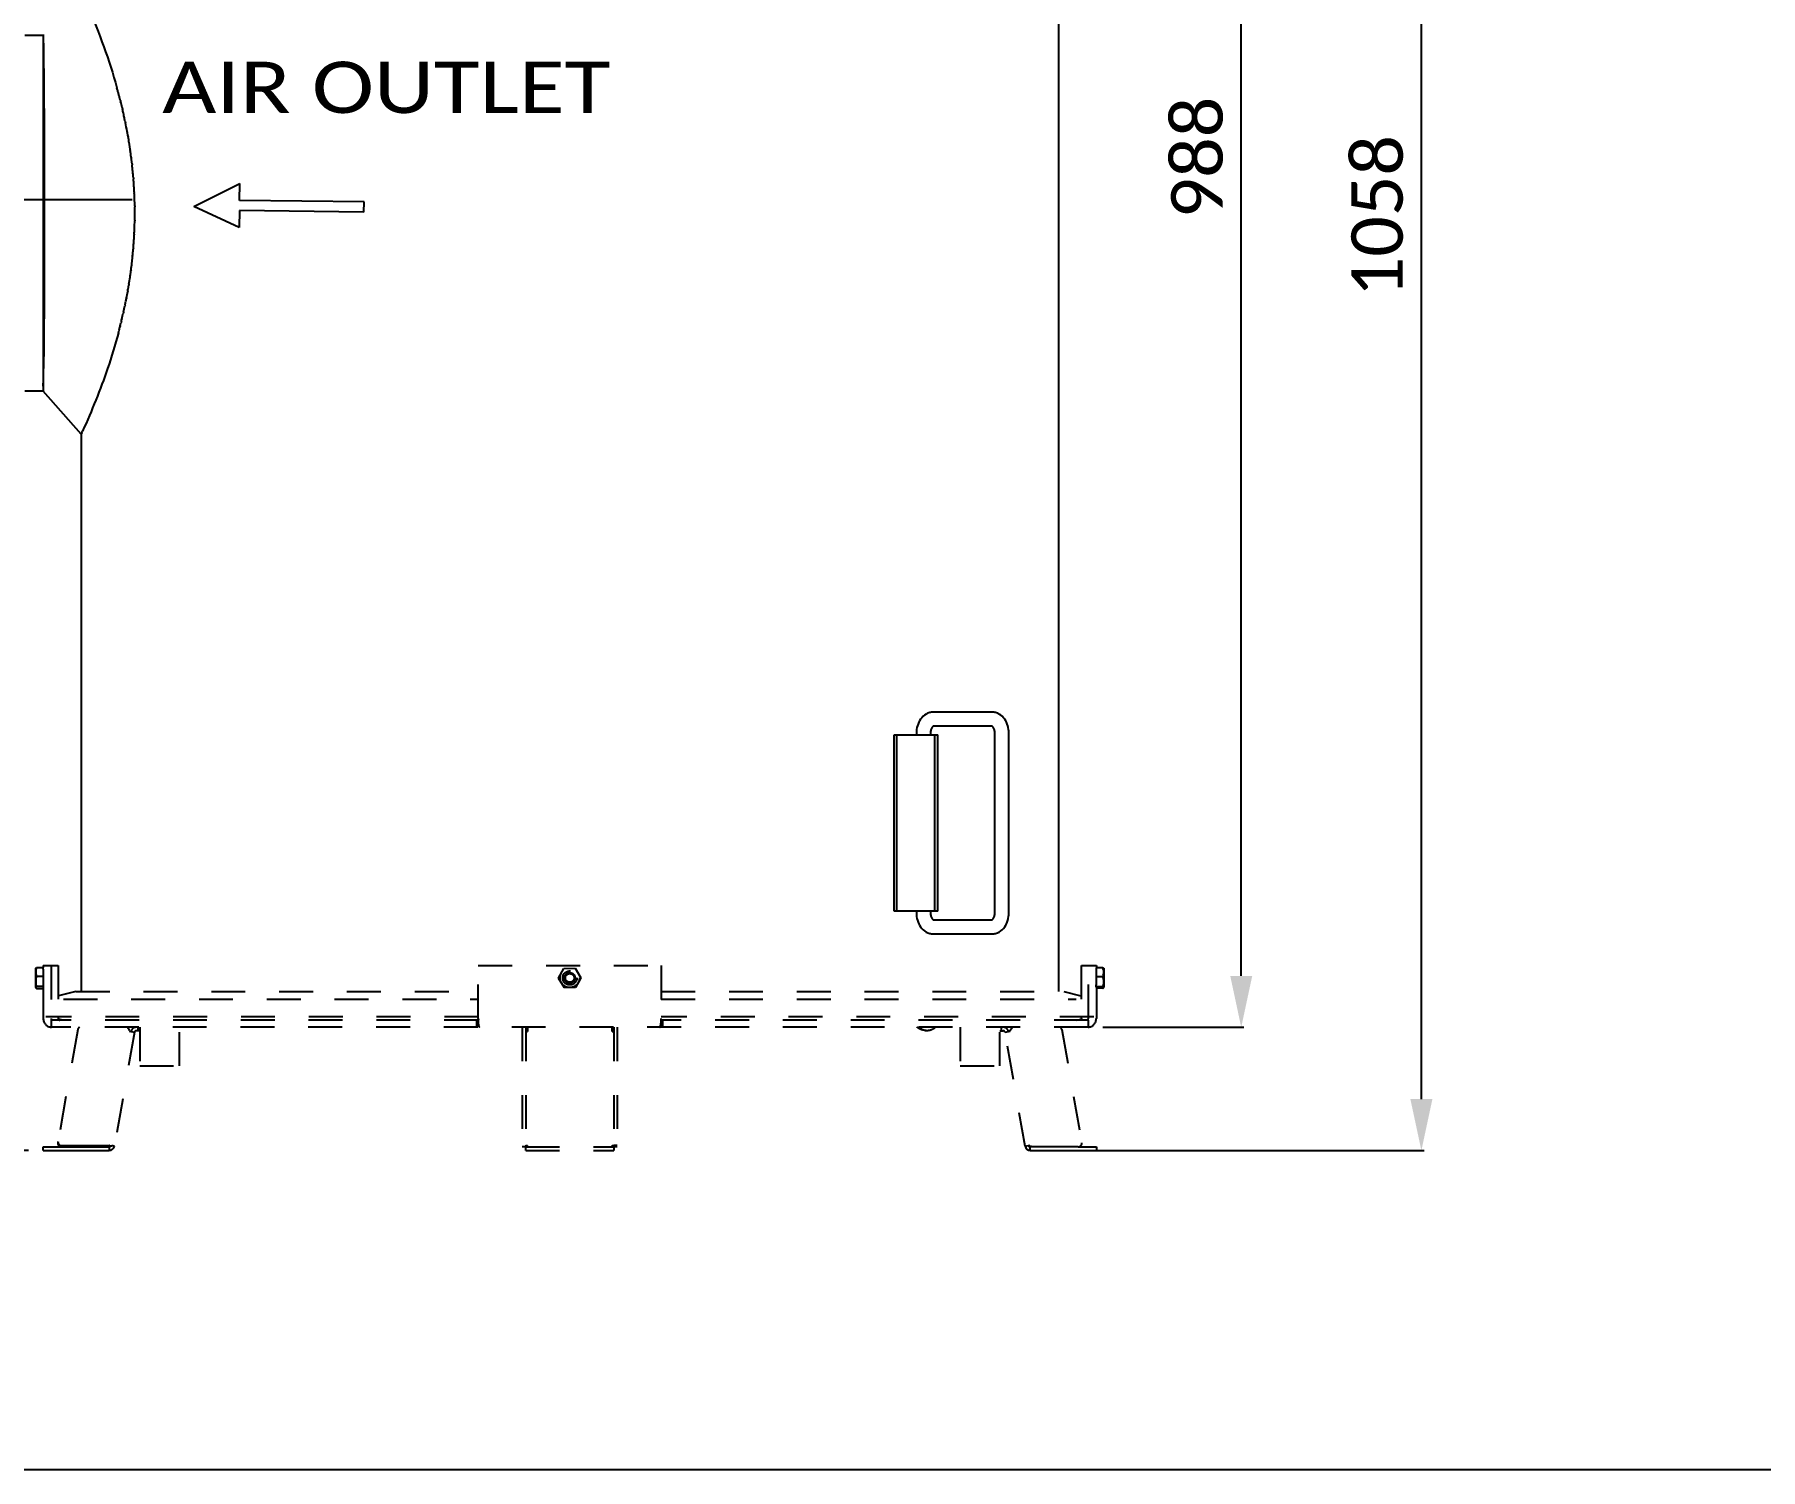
# Model space of a CAD drawing. Header units: millimetres. Extents: x 239 to 3500, y 0 to 2475.
# Drawn here: x 766 to 1746, y 0 to 815 of the extents above; entities that cross this region are included whole.
import ezdxf
from ezdxf.enums import TextEntityAlignment as Align

# ---------------------------------------------------------------- set-up
doc = ezdxf.new("R2010")
doc.units = ezdxf.units.MM
doc.header["$LTSCALE"] = 192.5
doc.header["$PDMODE"] = 3
doc.header["$PDSIZE"] = 8
doc.linetypes.add('DOT', pattern=[0.2, 0.1, -0.1])
doc.layers.get('0').update_dxf_attribs({"linetype": 'CONTINUOUS'})
doc.layers.get('Defpoints').update_dxf_attribs({"linetype": 'CONTINUOUS'})
doc.styles.get("Standard").update_dxf_attribs({"font": 'calibri.ttf'})
doc.dimstyles.new('DIMSTYLE_1', dxfattribs={"dimtxt": 29.166667, "dimasz": 29.166667, "dimexe": 1.5, "dimexo": 1, "dimgap": 0.875, "dimtad": 1, "dimdec": 0, "dimdsep": 46, "dimtxsty": 'Standard', "dimblk": '_FILLED', "dimblk1": '_FILLED', "dimblk2": '_FILLED', "dimcen": 0.09, "dimazin": 2, "dimtp": 0.01, "dimtm": 0.01, "dimtfac": 1, "dimtdec": 0, "dimtofl": 0, "dimtmove": 0, "dimatfit": 3, "dimldrblk": '_FILLED', "dimfxl": 1, "dimtolj": 1, "dimarcsym": 0})
doc.dimstyles.new('DIMSTYLE_3', dxfattribs={"dimtxt": 29.166667, "dimasz": 29.166667, "dimexe": 1.5, "dimexo": 1, "dimgap": 0.875, "dimtad": 1, "dimdsep": 46, "dimtxsty": 'Standard', "dimblk": '_FILLED', "dimblk1": '_FILLED', "dimblk2": '_FILLED', "dimcen": 0.09, "dimazin": 2, "dimtp": 0.01, "dimtm": 0.01, "dimtfac": 1, "dimtofl": 0, "dimtmove": 0, "dimatfit": 3, "dimldrblk": '_FILLED', "dimfxl": 1, "dimtolj": 1, "dimarcsym": 0})

# ---------------------------------------------------------------- blocks, each defined once
blk = doc.blocks.new('_FILLED')
at = {"color": 0, "linetype": 'ByBlock'}
blk.add_solid([(0, 0), (-1, 0.214), (-1, -0.214)], dxfattribs=at)
blk = doc.blocks.new('*D17')
at = {"color": 0, "linetype": 'ByBlock', "lineweight": -2}
for p, q in [((821.48, 721.16), (703.17, 721.16)), ((704.67, 210.33), (704.67, 692)), ((762.55, 181.16), (703.17, 181.16))]:
    blk.add_line(p, q, dxfattribs=at)
at = {"layer": 'Defpoints', "color": 0}
for p in [(704.67, 721.16), (822.48, 721.16), (763.55, 181.16)]:
    blk.add_point(p, dxfattribs=at)
at = {"color": 0, "linetype": 'ByBlock', "lineweight": -2, "xscale": 29.1666666667, "yscale": 29.1666666667, "zscale": 29.1666666667}
for p, rotation in [((704.67, 721.16), 90), ((704.67, 181.16), 270)]:
    blk.add_blockref('_FILLED', p, dxfattribs=dict(at, rotation=rotation))
at = {"color": 0, "insert": (664.91, 480.37), "char_height": 29.167, "attachment_point": 2, "rotation": 90, "line_spacing_factor": 0.9}
blk.add_mtext('\\A1;540', dxfattribs=at)
blk = doc.blocks.new('*D18')
at = {"color": 0, "lineweight": -2}
for p, q in [((1078.5, 1239.46), (1452.65, 1239.46)), ((1451.15, 280.33), (1451.15, 1210.3)), ((1372.49, 251.16), (1452.65, 251.16))]:
    blk.add_line(p, q, dxfattribs=at)
at = {"layer": 'Defpoints', "color": 0}
for p in [(1077.5, 1239.46), (1451.15, 1239.46), (1371.49, 251.16)]:
    blk.add_point(p, dxfattribs=at)
at = {"color": 0, "linetype": 'ByBlock', "lineweight": -2, "xscale": 29.1666666667, "yscale": 29.1666666667, "zscale": 29.1666666667}
for p, rotation in [((1451.15, 1239.46), 90), ((1451.15, 251.16), 270)]:
    blk.add_blockref('_FILLED', p, dxfattribs=dict(at, rotation=rotation))
at = {"color": 0, "insert": (1411.39, 745.12), "char_height": 29.167, "attachment_point": 2, "rotation": 90, "line_spacing_factor": 0.9}
blk.add_mtext('\\A1;988', dxfattribs=at)
blk = doc.blocks.new('*D19')
at = {"color": 0, "linetype": 'Continuous', "lineweight": -2}
for p, q in [((1078.34, 1239.46), (1554.95, 1239.46)), ((1553.45, 210.33), (1553.45, 1210.3)), ((1367.21, 181.16), (1554.95, 181.16))]:
    blk.add_line(p, q, dxfattribs=at)
at = {"layer": 'Defpoints', "color": 0}
for p in [(1077.34, 1239.46), (1553.45, 1239.46), (1366.21, 181.16)]:
    blk.add_point(p, dxfattribs=at)
at = {"color": 0, "linetype": 'ByBlock', "lineweight": -2, "xscale": 29.1666666667, "yscale": 29.1666666667, "zscale": 29.1666666667}
for p, rotation in [((1553.45, 1239.46), 90), ((1553.45, 181.16), 270)]:
    blk.add_blockref('_FILLED', p, dxfattribs=dict(at, rotation=rotation))
at = {"color": 0, "insert": (1513.69, 711.81), "char_height": 29.167, "attachment_point": 2, "rotation": 90, "line_spacing_factor": 0.9}
blk.add_mtext('\\A1;1058', dxfattribs=at)
blk = doc.blocks.new('ARROW_4_BL2', base_point=(904.75, 717.87))
at = {"color": 7, "linetype": 'Continuous'}
for p, q in [((856.45, 717.26), (882.49, 730.37)), ((882.38, 720.79), (882.49, 730.37)), ((882.2, 705.37), (856.45, 717.26)), ((953.06, 719.95), (882.38, 720.79)), ((952.99, 714.11), (953.06, 719.95)), ((882.31, 714.95), (882.2, 705.37)), ((952.99, 714.11), (882.31, 714.95))]:
    blk.add_line(p, q, dxfattribs=at)

msp = doc.modelspace()

# ---------------------------------------------------------------- linework, layer by layer
at = {"linetype": 'Continuous'}
for p, q in [((1347.379, 1130.269), (1347.379, 271.448)), ((760.383, 814.665), (770.87, 814.665)), ((770.87, 814.665), (770.87, 612.665)), ((770.878, 814.986), (770.926, 812.124)), ((770.878, 814.986), (770.885, 814.525)), ((770.926, 812.124), (771.051, 803.743)), ((771.022, 805.839), (771.051, 803.743)), ((813.8, 780.986), (813.84, 780.836)), ((813.801, 780.99), (813.841, 780.839)), ((814.765, 777.257), (814.846, 776.929)), ((814.766, 777.26), (814.848, 776.934)), ((815.697, 773.444), (815.859, 772.77)), ((815.699, 773.448), (815.806, 772.993)), ((815.806, 772.993), (815.859, 772.77)), ((817.491, 765.375), (817.547, 765.109)), ((817.492, 765.376), (817.567, 765.013)), ((817.547, 765.109), (817.567, 765.012)), ((819.008, 757.456), (819.027, 757.355)), ((819.009, 757.457), (819.095, 756.965)), ((819.027, 757.355), (819.094, 756.964)), ((820.29, 749.472), (820.342, 749.113)), ((820.29, 749.472), (820.341, 749.112)), ((820.853, 745.322), (820.886, 745.069)), ((820.857, 745.324), (820.889, 745.071)), ((821.311, 741.561), (821.369, 741.024)), ((821.311, 741.561), (821.371, 741.026)), ((821.763, 737.199), (821.77, 737.13)), ((821.766, 737.2), (821.773, 737.132)), ((822.084, 733.601), (822.111, 733.275)), ((822.109, 733.275), (822.123, 733.089)), ((822.111, 733.275), (822.125, 733.09)), ((822.397, 729.229), (822.4, 729.183)), ((822.4, 729.23), (822.403, 729.184)), ((822.604, 725.608), (822.625, 725.163)), ((822.863, 717.597), (822.87, 717.167)), ((822.861, 709.6), (822.853, 709.171)), ((822.598, 701.62), (822.576, 701.17)), ((821.673, 689.209), (821.667, 689.14)), ((821.676, 689.207), (821.669, 689.139)), ((822.04, 693.219), (822.026, 693.052)), ((822.042, 693.219), (822.028, 693.05)), ((822.079, 693.67), (822.042, 693.219)), ((820.198, 677.243), (820.189, 677.181)), ((820.2, 677.241), (820.191, 677.179)), ((820.767, 681.34), (820.723, 681.001)), ((820.77, 681.338), (820.725, 680.999)), ((821.231, 685.097), (821.226, 685.052)), ((821.234, 685.095), (821.228, 685.05)), ((818.927, 669.411), (818.865, 669.065)), ((819.527, 672.919), (819.472, 672.587)), ((819.567, 673.175), (819.526, 672.92)), ((819.569, 673.173), (819.527, 672.919)), ((816.44, 657.087), (816.375, 656.804)), ((816.425, 657.019), (816.376, 656.803)), ((816.52, 657.441), (816.425, 657.019)), ((816.519, 657.443), (816.44, 657.087)), ((817.352, 661.296), (817.278, 660.946)), ((817.355, 661.293), (817.281, 660.942)), ((818.176, 665.383), (818.062, 664.782)), ((818.108, 665.018), (818.062, 664.782)), ((818.178, 665.38), (818.108, 665.018)), ((814.003, 647.104), (813.987, 647.042)), ((814.638, 649.563), (814.525, 649.127)), ((814.638, 649.563), (814.526, 649.125)), ((815.168, 651.688), (815.053, 651.22)), ((815.257, 652.05), (815.168, 651.688)), ((815.617, 653.55), (815.579, 653.393)), ((815.618, 653.546), (815.581, 653.388)), ((771.084, 625.966), (771.075, 625.312)), ((760.47, 612.665), (770.87, 612.665)), ((770.927, 615.223), (770.878, 612.344)), ((770.886, 612.807), (770.878, 612.344)), ((792.379, 587.91), (770.878, 612.344)), ((792.858, 588.953), (792.379, 587.91)), ((792.499, 588.172), (792.392, 587.94)), ((792.712, 588.634), (792.499, 588.172)), ((792.392, 587.94), (792.379, 587.91)), ((792.379, 587.91), (792.38, 587.911)), ((792.379, 587.91), (792.379, 271.448)), ((1309.588, 430.165), (1276.354, 430.165)), ((1276.354, 422.165), (1276.356, 422.165)), ((1276.354, 422.165), (1276.357, 422.165)), ((1309.588, 422.165), (1276.354, 422.165)), ((1254.087, 417.165), (1278.917, 417.165)), ((1254.087, 317.165), (1254.087, 417.165)), ((1255.414, 417.165), (1255.414, 317.165)), ((1266.697, 418.165), (1266.697, 417.165)), ((1274.697, 418.165), (1274.697, 417.165)), ((1277.197, 317.165), (1277.197, 417.165)), ((1278.917, 317.165), (1278.917, 417.165)), ((1311.245, 316.165), (1311.245, 418.165)), ((1319.245, 316.165), (1319.245, 418.165)), ((1278.917, 317.165), (1254.087, 317.165)), ((1266.697, 317.165), (1266.697, 316.165)), ((1274.697, 317.165), (1274.697, 316.165)), ((1276.354, 312.165), (1309.588, 312.165)), ((1276.357, 312.165), (1276.354, 312.165)), ((1276.354, 312.165), (1276.356, 312.165)), ((1276.354, 304.165), (1309.588, 304.165)), ((766.629, 273.731), (766.629, 284.659)), ((767.12, 285.089), (770.888, 285.089)), ((770.879, 286.165), (779.361, 286.165)), ((770.879, 286.165), (770.879, 285.089)), ((779.361, 286.165), (779.361, 267.165)), ((1360.397, 286.165), (1368.879, 286.165)), ((1360.397, 267.165), (1360.397, 286.165)), ((1372.638, 284.975), (1368.868, 284.975)), ((1368.879, 286.165), (1368.879, 284.975)), ((1373.129, 284.633), (1373.129, 273.697)), ((767.12, 280.146), (770.879, 280.146)), ((770.879, 284.121), (770.879, 275.363)), ((1368.879, 275.065), (1368.879, 284.115)), ((1372.638, 279.849), (1368.879, 279.849)), ((770.906, 274.221), (767.12, 274.221)), ((767.12, 273.24), (770.879, 273.24)), ((789.387, 271.448), (779.638, 268.987)), ((1350.371, 271.448), (1360.12, 268.987)), ((1372.638, 274.039), (1368.856, 274.039)), ((1372.638, 273.355), (1368.879, 273.355)), ((770.884, 183.165), (808.366, 183.165)), ((770.884, 181.165), (770.884, 183.165)), ((770.884, 181.165), (808.366, 181.165)), ((781.263, 183.938), (808.326, 183.938)), ((808.199, 183.214), (808.326, 183.938)), ((808.44, 183.928), (808.326, 183.938)), ((808.366, 183.165), (808.366, 181.165)), ((808.648, 183.908), (808.44, 183.928)), ((810.801, 183.736), (811.321, 183.644)), ((1328.437, 183.644), (1331.392, 184.165)), ((1331.392, 184.165), (1331.56, 183.214)), ((1331.392, 183.165), (1331.56, 183.165)), ((1331.392, 181.165), (1331.392, 183.165)), ((1331.392, 181.165), (1368.875, 181.165)), ((1358.623, 183.214), (1331.56, 183.214)), ((1358.875, 183.165), (1368.875, 183.165)), ((1368.875, 183.165), (1368.875, 181.165)), ((238.857, 0), (3500, 0))]:
    msp.add_line(p, q, dxfattribs=at)
at = {"linetype": 'DOT'}
for p, q in [((775.422, 286.165), (775.422, 256.165)), ((1017.958, 286.165), (1121.8, 286.165)), ((1017.958, 256.165), (1017.958, 286.165)), ((1063.53, 279.013), (1066.573, 284.587)), ((1066.573, 284.587), (1072.922, 284.739)), ((1072.922, 284.739), (1076.228, 279.316)), ((1121.8, 286.165), (1121.8, 256.165)), ((1364.337, 256.165), (1364.337, 286.165)), ((1066.836, 273.591), (1063.53, 279.013)), ((1076.228, 279.316), (1073.185, 273.742)), ((770.879, 274.029), (770.879, 256.165)), ((782.379, 267.165), (1017.958, 267.165)), ((789.387, 271.448), (1017.958, 271.448)), ((1073.185, 273.742), (1066.836, 273.591)), ((1121.8, 271.448), (1350.371, 271.448)), ((1121.8, 267.165), (1357.43, 267.165)), ((1368.879, 273.904), (1368.879, 256.165)), ((1017.958, 257.165), (772.379, 257.165)), ((1017.842, 255.165), (775.597, 255.165)), ((775.597, 251.165), (775.597, 255.165)), ((779.361, 257.165), (779.361, 256.165)), ((782.184, 255.165), (779.638, 255.808)), ((1016.974, 255.165), (1016.974, 251.165)), ((1017.842, 255.165), (1017.842, 251.165)), ((1367.379, 257.165), (1121.8, 257.165)), ((1364.161, 255.165), (1121.917, 255.165)), ((1121.917, 251.165), (1121.917, 255.165)), ((1122.784, 251.165), (1122.784, 255.165)), ((1357.574, 255.165), (1360.12, 255.808)), ((1360.397, 256.165), (1360.397, 257.165)), ((1364.161, 255.165), (1364.161, 251.165)), ((1364.161, 251.165), (775.597, 251.165)), ((790.493, 249.807), (779.293, 186.286)), ((822.728, 248.338), (811.321, 183.644)), ((819.885, 249.49), (818.479, 251.165)), ((819.885, 249.49), (819.774, 248.859)), ((819.774, 248.859), (822.728, 248.338)), ((825.713, 249.165), (823.713, 249.165)), ((824.713, 251.165), (824.713, 249.165)), ((825.713, 251.165), (825.713, 229.165)), ((848.227, 229.165), (848.227, 251.165)), ((1042.879, 251.165), (1042.879, 183.214)), ((1044.879, 251.165), (1044.879, 183.214)), ((1045.879, 251.165), (1045.879, 248.686)), ((1093.879, 248.686), (1093.879, 251.165)), ((1094.879, 251.165), (1094.879, 183.938)), ((1096.879, 251.165), (1096.879, 183.214)), ((1271.666, 249.397), (1272.868, 249.397)), ((1291.532, 251.165), (1291.532, 229.165)), ((1314.045, 229.165), (1314.045, 251.165)), ((1314.045, 249.165), (1316.045, 249.165)), ((1315.045, 249.165), (1315.045, 251.165)), ((1317.03, 248.338), (1319.985, 248.859)), ((1328.437, 183.644), (1317.03, 248.338)), ((1319.873, 249.49), (1321.279, 251.165)), ((1319.985, 248.859), (1319.873, 249.49)), ((1349.265, 249.807), (1360.593, 185.561)), ((825.713, 229.165), (848.227, 229.165)), ((1291.532, 229.165), (1314.045, 229.165)), ((1044.879, 183.214), (1042.879, 183.214)), ((1044.879, 183.165), (1094.879, 183.165)), ((1044.879, 181.165), (1094.879, 181.165)), ((1044.929, 181.165), (1044.929, 183.165)), ((1045.879, 183.165), (1045.879, 183.991)), ((1093.879, 183.165), (1093.879, 183.991)), ((1094.446, 184.022), (1094.617, 183.978)), ((1096.879, 183.938), (1094.879, 183.938)), ((1094.879, 183.214), (1094.879, 183.675)), ((1096.879, 183.214), (1094.879, 183.214)), ((1094.879, 183.165), (1094.879, 181.165)), ((1095.057, 183.867), (1095.579, 183.736))]:
    msp.add_line(p, q, dxfattribs=at)
at = {"linetype": 'Continuous'}
for points in [[(770.926, 812.124), (770.946, 810.877), (770.969, 809.411), (770.994, 807.73), (771.022, 805.839)], [(770.927, 615.223), (770.91, 614.191), (770.896, 613.385)]]:
    msp.add_lwpolyline(points, dxfattribs=at)
at = {"linetype": 'DOT'}
for radius in [5.5, 4, 3, 2.458]:
    msp.add_circle((1069.879, 279.165), radius, dxfattribs=at)
at = {"linetype": 'Continuous'}
for centre, radius, start, end in [((518.131, 702.431), 305.929, 15.394244, 15.604207), ((520.064, 702.963), 303.924, 15.207195, 15.394217), ((522.536, 703.634), 301.363, 14.873663, 15.207399), ((524.91, 704.265), 298.906, 14.72594, 14.843549), ((526.658, 704.724), 297.099, 14.351302, 14.726167), ((528.262, 705.135), 295.444, 14.233983, 14.351064), ((532.109, 706.097), 291.478, 13.359881, 14.065169), ((537.258, 707.316), 286.186, 12.700289, 13.221248), ((540.107, 707.96), 283.265, 12.421406, 12.699877), ((542.004, 708.378), 281.322, 12.168635, 12.421377), ((543.339, 708.667), 279.957, 12.047924, 12.168528), ((545.068, 709.034), 278.19, 11.684922, 12.048181), ((549.394, 709.918), 273.774, 10.526786, 11.609505), ((553.49, 710.685), 269.607, 9.990231, 10.525497), ((557.108, 711.317), 265.935, 9.063655, 9.883874), ((559.493, 711.701), 263.518, 8.818304, 9.062818), ((561.5, 712.011), 261.488, 8.236662, 8.818755), ((564.492, 712.441), 258.465, 7.309354, 8.156937), ((566.497, 712.701), 256.443, 7.056306, 7.25161), ((568.068, 712.893), 254.86, 6.45852, 7.05674), ((570.249, 713.138), 252.666, 5.464693, 6.33679), ((571.454, 713.256), 251.455, 5.248776, 5.448586), ((572.581, 713.358), 250.323, 4.638568, 5.249108), ((573.993, 713.472), 248.907, 3.62977, 4.52056), ((574.775, 713.522), 248.123, 3.40869, 3.61887), ((575.622, 713.572), 247.274, 2.790109, 3.408951), ((576.801, 713.628), 246.094, 1.763663, 2.686533), ((577.568, 713.653), 245.327, 1.544939, 1.763376), ((578.419, 713.675), 244.476, 0.919316, 1.545205), ((578.227, 713.676), 244.667, 359.880107, 0.817443), ((576.986, 713.686), 245.908, 358.009285, 358.947846), ((577.455, 713.677), 245.44, 359.04822, 359.670158), ((577.61, 713.676), 245.284, 359.670171, 359.880494), ((573.279, 713.915), 249.623, 355.347964, 355.957443), ((574.061, 713.859), 248.839, 355.957641, 356.142449), ((575.516, 713.764), 247.381, 356.14164, 357.081671), ((577.026, 713.683), 245.869, 357.187736, 357.80755), ((576.84, 713.691), 246.055, 357.807467, 358.00944), ((570.147, 714.198), 252.768, 353.535201, 354.137325), ((570.556, 714.155), 252.356, 354.137417, 354.310861), ((571.481, 714.065), 251.427, 354.325986, 355.205481), ((559.832, 715.573), 263.175, 350.728852, 351.611376), ((562.239, 715.213), 260.741, 351.626268, 351.758628), ((563.603, 715.017), 259.362, 351.758249, 352.344801), ((564.94, 714.835), 258.013, 352.345193, 352.46451), ((567.287, 714.532), 255.647, 352.539454, 353.377767), ((569.579, 714.262), 253.339, 353.389021, 353.535268), ((552.014, 716.915), 271.107, 349.042017, 349.834191), ((554.904, 716.392), 268.17, 349.91006, 350.032389), ((556.292, 716.15), 266.762, 350.03203, 350.601309), ((536.284, 720.238), 287.186, 346.571747, 347.238901), ((542.17, 718.913), 281.153, 347.370581, 348.100718), ((545.985, 718.106), 277.253, 348.175593, 348.367912), ((547.965, 717.7), 275.231, 348.367549, 348.914865), ((523.849, 723.343), 300.003, 344.94553, 345.265708), ((526.725, 722.587), 297.029, 345.27807, 345.680708), ((529.718, 721.825), 293.941, 345.768601, 346.101479), ((532.854, 721.054), 290.712, 346.269078, 346.54052), ((-2224.488, 664.275), 2995.817, 359.061833, 359.254806), ((482.509, 731.051), 341.333, 335.398595, 335.549309), ((797.473, 274.054), 26.568, 179.230121, 179.638463), ((1363.275, 275.137), 5.59, 359.260735, 0.327219), ((781.263, 185.938), 2, 170, 270), ((781.135, 185.214), 2, 170, 262.902731), ((808.366, 184.165), 1, 270, 340.915843), ((808.366, 184.165), 3, 270, 350), ((823.871, 342.793), 159.613, 264.527022, 264.766969), ((815.386, 250.085), 66.518, 264.762471, 265.236823), ((811.207, 194.812), 11.084, 266.874453, 267.901977), ((1331.392, 184.165), 3, 190, 270), ((1331.392, 184.165), 1, 190, 270), ((1315.887, 342.793), 159.613, 275.233031, 275.472978), ((1332.986, 211.699), 27.804, 266.3431, 266.567867), ((1358.623, 185.214), 2, 270, 10)]:
    msp.add_arc(centre, radius, start, end, dxfattribs=at)
at = {"linetype": 'DOT'}
for centre, radius, start, end in [((775.879, 256.165), 5, 180, 266.768917), ((780.482, 256.166), 5.061, 180.011641, 185.909852), ((780.527, 256.17), 5.106, 185.902901, 194.821135), ((780.079, 257.553), 1.8, 247.885741, 255.827662), ((1046.493, 256.165), 28.535, 180.000379, 181.044652), ((1093.265, 256.165), 28.535, 358.955358, 359.999621), ((1359.679, 257.553), 1.8, 284.172338, 292.114144), ((1363.879, 256.165), 5, 273.231083, 360), ((1359.231, 256.17), 5.106, 345.178878, 354.097036), ((1359.276, 256.166), 5.061, 354.090087, 359.988357), ((792.463, 249.459), 2, 121.490631, 170), ((823.713, 248.165), 3, 90, 170), ((823.713, 248.165), 1, 90, 170), ((1316.045, 248.165), 3, 10, 90), ((1316.045, 248.165), 1, 10, 90), ((1347.295, 249.459), 2, 10, 58.509369), ((1045.806, 198.833), 15.188, 266.494805, 267.334375), ((1045.875, 200.377), 16.733, 267.343521, 270.014195), ((1045.88, 189.602), 5.611, 268.155175, 269.994993), ((1093.879, 200.856), 17.213, 270.000292, 270.667038), ((1098.281, 207.482), 23.772, 260.714532, 261.141754)]:
    msp.add_arc(centre, radius, start, end, dxfattribs=at)
at = {"linetype": 'Continuous'}
for points, knots in [([(793.23, 837.561), (794.261, 835.298), (801.898, 818.137), (808.4, 800.421), (812.784, 784.723)], [0, 0, 0, 0, 0.1323664, 1, 1, 1, 1]), ([(771.051, 803.743), (771.214, 791.679), (771.444, 762.486), (771.547, 715.929), (771.462, 668.733), (771.245, 638.667), (771.084, 625.966)], [0, 0, 0, 0, 0.2035909, 0.4926365, 0.7856448, 1, 1, 1, 1]), ([(813.556, 645.421), (811.737, 638.659), (805.94, 619.749), (798.514, 601.387), (793.231, 589.77)], [0, 0, 0, 0, 0.3543114, 1, 1, 1, 1]), ([(1269.088, 426.131), (1268.293, 425.007), (1267.086, 422.412), (1266.697, 419.593), (1266.697, 418.165)], [0, 0, 0, 0, 0.4909611, 1, 1, 1, 1]), ([(1276.354, 430.165), (1275.646, 430.165), (1274.218, 429.972), (1271.55, 428.863), (1269.922, 427.31), (1269.088, 426.131)], [0, 0, 0, 0, 0.2472898, 0.495743, 1, 1, 1, 1]), ([(1275.62, 421.512), (1275.319, 421.087), (1274.85, 419.988), (1274.697, 418.813), (1274.697, 418.165)], [0, 0, 0, 0, 0.4455861, 1, 1, 1, 1]), ([(1276.355, 422.165), (1276.289, 422.16), (1275.996, 421.97), (1275.773, 421.729), (1275.62, 421.512)], [0, 0, 0, 0, 0.1989742, 1, 1, 1, 1]), ([(1316.854, 426.131), (1316.02, 427.31), (1314.392, 428.863), (1311.724, 429.972), (1310.297, 430.165), (1309.588, 430.165)], [0, 0, 0, 0, 0.504254, 0.7527054, 1, 1, 1, 1]), ([(1310.322, 421.512), (1310.169, 421.729), (1309.946, 421.97), (1309.653, 422.16), (1309.588, 422.165)], [0, 0, 0, 0, 0.8010854, 1, 1, 1, 1]), ([(1311.245, 418.165), (1311.245, 418.813), (1311.092, 419.988), (1310.623, 421.087), (1310.322, 421.512)], [0, 0, 0, 0, 0.5544143, 1, 1, 1, 1]), ([(1319.245, 418.165), (1319.245, 419.593), (1318.856, 422.412), (1317.649, 425.007), (1316.854, 426.131)], [0, 0, 0, 0, 0.5090424, 1, 1, 1, 1]), ([(1266.697, 316.165), (1266.697, 314.737), (1267.086, 311.918), (1268.293, 309.323), (1269.088, 308.199)], [0, 0, 0, 0, 0.5090424, 1, 1, 1, 1]), ([(1274.697, 316.165), (1274.697, 315.516), (1274.85, 314.341), (1275.319, 313.243), (1275.62, 312.817)], [0, 0, 0, 0, 0.5544143, 1, 1, 1, 1]), ([(1310.322, 312.817), (1310.623, 313.243), (1311.092, 314.341), (1311.245, 315.516), (1311.245, 316.165)], [0, 0, 0, 0, 0.4455861, 1, 1, 1, 1]), ([(1316.854, 308.199), (1317.649, 309.323), (1318.856, 311.918), (1319.245, 314.737), (1319.245, 316.165)], [0, 0, 0, 0, 0.4909611, 1, 1, 1, 1]), ([(1269.088, 308.199), (1269.922, 307.019), (1271.55, 305.466), (1274.218, 304.358), (1275.646, 304.165), (1276.354, 304.165)], [0, 0, 0, 0, 0.504254, 0.7527054, 1, 1, 1, 1]), ([(1275.62, 312.817), (1275.773, 312.601), (1275.996, 312.36), (1276.289, 312.169), (1276.355, 312.165)], [0, 0, 0, 0, 0.8010854, 1, 1, 1, 1]), ([(1309.588, 312.165), (1309.653, 312.169), (1309.946, 312.36), (1310.169, 312.601), (1310.322, 312.817)], [0, 0, 0, 0, 0.1989742, 1, 1, 1, 1]), ([(1309.588, 304.165), (1310.297, 304.165), (1311.724, 304.358), (1314.392, 305.466), (1316.02, 307.019), (1316.854, 308.199)], [0, 0, 0, 0, 0.2472898, 0.495743, 1, 1, 1, 1]), ([(766.629, 284.599), (766.629, 284.642), (766.709, 284.878), (766.948, 284.997), (767.12, 285.089)], [0, 0, 0, 0, 0.1803182, 1, 1, 1, 1]), ([(1372.638, 284.975), (1372.707, 284.949), (1372.877, 284.876), (1373.129, 284.762), (1373.129, 284.633)], [0, 0, 0, 0, 0.3623521, 1, 1, 1, 1]), ([(767.12, 274.221), (767.051, 274.184), (766.857, 274.072), (766.629, 273.887), (766.629, 273.731)], [0, 0, 0, 0, 0.3348937, 1, 1, 1, 1]), ([(766.629, 273.731), (766.629, 273.688), (766.709, 273.452), (766.948, 273.332), (767.12, 273.24)], [0, 0, 0, 0, 0.1803182, 1, 1, 1, 1]), ([(770.906, 274.221), (770.903, 274.189), (770.901, 274.124), (770.887, 274.06), (770.885, 274.027)], [0, 0, 0, 0, 0.4987163, 1, 1, 1, 1]), ([(1368.874, 273.904), (1368.872, 273.926), (1368.861, 273.971), (1368.858, 274.016), (1368.856, 274.039)], [0, 0, 0, 0, 0.5018687, 1, 1, 1, 1]), ([(1373.129, 273.697), (1373.129, 273.728), (1373.026, 273.923), (1372.801, 273.978), (1372.638, 274.039)], [0, 0, 0, 0, 0.1509063, 1, 1, 1, 1]), ([(1372.638, 273.355), (1372.707, 273.38), (1372.877, 273.453), (1373.129, 273.568), (1373.129, 273.697)], [0, 0, 0, 0, 0.3623521, 1, 1, 1, 1])]:
    msp.add_open_spline(points, degree=3, knots=knots, dxfattribs=at)
for points in [[(814.635, 777.78), (814.679, 777.606), (814.723, 777.433), (814.766, 777.26)], [(767.12, 285.089), (766.828, 284.302), (766.629, 283.457), (766.629, 282.617)], [(770.887, 284.118), (770.884, 284.441), (770.89, 284.765), (770.888, 285.089)], [(1368.868, 284.975), (1368.866, 284.64), (1368.873, 284.304), (1368.87, 283.969)], [(1373.129, 282.412), (1373.129, 283.282), (1372.931, 284.156), (1372.638, 284.975)], [(766.629, 282.617), (766.629, 281.777), (766.828, 280.933), (767.12, 280.146)], [(767.12, 280.146), (766.824, 279.189), (766.629, 278.184), (766.629, 277.183)], [(766.629, 277.183), (766.629, 276.183), (766.824, 275.177), (767.12, 274.221)], [(770.896, 275.372), (770.894, 275.051), (770.912, 274.731), (770.908, 274.411)], [(1368.856, 274.039), (1368.855, 274.226), (1368.85, 274.413), (1368.852, 274.6)], [(1368.852, 274.6), (1368.855, 274.755), (1368.862, 274.91), (1368.864, 275.065)], [(1372.638, 279.849), (1372.931, 280.668), (1373.129, 281.542), (1373.129, 282.412)], [(1373.129, 276.944), (1373.129, 277.926), (1372.933, 278.912), (1372.638, 279.849)], [(1372.638, 274.039), (1372.933, 274.975), (1373.129, 275.962), (1373.129, 276.944)], [(810.602, 183.745), (810.355, 183.758), (810.109, 183.777), (809.862, 183.797)]]:
    msp.add_open_spline(points, degree=3, dxfattribs=at)
at = {"linetype": 'DOT'}
for points, knots in [([(779.361, 256.165), (779.361, 255.91), (779.567, 255.382), (780.094, 255.165), (780.346, 255.165)], [0, 0, 0, 0, 0.502748, 1, 1, 1, 1]), ([(1018.394, 251.83), (1018.324, 252.06), (1018.054, 253.316), (1017.982, 254.604), (1017.963, 255.645)], [0, 0, 0, 0, 0.1878615, 1, 1, 1, 1]), ([(1121.364, 251.83), (1121.434, 252.06), (1121.704, 253.316), (1121.776, 254.604), (1121.795, 255.645)], [0, 0, 0, 0, 0.1878617, 1, 1, 1, 1]), ([(1360.397, 256.165), (1360.397, 255.91), (1360.191, 255.382), (1359.664, 255.165), (1359.413, 255.165)], [0, 0, 0, 0, 0.5027491, 1, 1, 1, 1]), ([(1018.827, 251.165), (1018.786, 251.165), (1018.525, 251.297), (1018.461, 251.606), (1018.394, 251.83)], [0, 0, 0, 0, 0.1468536, 1, 1, 1, 1]), ([(1044.879, 248.859), (1044.879, 248.754), (1045.393, 248.729), (1045.643, 248.686), (1045.879, 248.686)], [0, 0, 0, 0, 0.309397, 1, 1, 1, 1]), ([(1093.879, 248.686), (1094.115, 248.686), (1094.365, 248.729), (1094.879, 248.754), (1094.879, 248.859)], [0, 0, 0, 0, 0.6906191, 1, 1, 1, 1]), ([(1120.932, 251.165), (1120.972, 251.165), (1121.233, 251.297), (1121.297, 251.606), (1121.364, 251.83)], [0, 0, 0, 0, 0.1468534, 1, 1, 1, 1]), ([(1271.665, 249.397), (1270.853, 249.397), (1269.165, 249.724), (1267.707, 250.614), (1267.041, 251.162)], [0, 0, 0, 0, 0.4848515, 1, 1, 1, 1]), ([(1268.241, 251.164), (1268.907, 250.615), (1270.366, 249.724), (1272.055, 249.397), (1272.868, 249.397)], [0, 0, 0, 0, 0.5151626, 1, 1, 1, 1]), ([(1272.868, 249.397), (1273.221, 249.397), (1273.695, 249.436), (1274.16, 249.525), (1274.276, 249.55)], [0, 0, 0, 0, 0.7486609, 1, 1, 1, 1]), ([(1274.276, 249.55), (1274.85, 249.676), (1275.999, 250.093), (1277.014, 250.768), (1277.493, 251.162)], [0, 0, 0, 0, 0.4869403, 1, 1, 1, 1]), ([(1044.879, 184.165), (1044.879, 184.079), (1045.292, 184.036), (1045.502, 184), (1045.699, 183.994)], [0, 0, 0, 0, 0.3027827, 1, 1, 1, 1]), ([(1094.621, 183.994), (1094.642, 183.99), (1094.681, 183.984), (1094.72, 183.978), (1094.738, 183.975)], [0, 0, 0, 0, 0.5336529, 1, 1, 1, 1]), ([(1095.579, 183.736), (1095.684, 183.738), (1096.027, 183.752), (1096.372, 183.777), (1096.606, 183.822)], [0, 0, 0, 0, 0.3063577, 1, 1, 1, 1])]:
    msp.add_open_spline(points, degree=3, knots=knots, dxfattribs=at)
for points in [[(1093.879, 183.991), (1094.047, 183.991), (1094.222, 183.972), (1094.38, 184.027)], [(1095.579, 183.736), (1095.082, 183.676), (1094.58, 183.651), (1094.079, 183.645)]]:
    msp.add_open_spline(points, degree=3, dxfattribs=at)

# ---------------------------------------------------------------- block references
at = {"linetype": 'Continuous'}
msp.add_blockref('ARROW_4_BL2', (904.752, 717.872), dxfattribs=at)

# ---------------------------------------------------------------- texts
at = {"linetype": 'Continuous', "width": 1.156876}
msp.add_text('AIR OUTLET', height=29.1667, dxfattribs=at).set_placement((838.441, 770.395), (1092.883, 770.395), align=Align.FIT)

# ---------------------------------------------------------------- dimensions: what is measured, and where the dimension line sits
at = {"linetype": 'Continuous'}
dim = msp.add_linear_dim(base=(1553.45, 1239.465), p1=(1366.208, 181.165), p2=(1077.337, 1239.465), angle=90, dimstyle='DIMSTYLE_1', dxfattribs=at)
dim.commit()
dim.dimension.update_dxf_attribs({"geometry": '*D19', "text_midpoint": (1553.45, 711.807), "dimtype": 160})
dim = msp.add_linear_dim(base=(1451.154, 1239.465), p1=(1371.495, 251.165), p2=(1077.496, 1239.465), angle=90, dimstyle='DIMSTYLE_1')
dim.commit()
dim.dimension.update_dxf_attribs({"geometry": '*D18', "text_midpoint": (1451.154, 745.118), "dimtype": 160})
at = {"linetype": 'ByBlock'}
dim = msp.add_linear_dim(base=(704.672, 721.165), p1=(763.55, 181.165), p2=(822.476, 721.165), angle=90, dimstyle='DIMSTYLE_3', dxfattribs=at)
dim.commit()
dim.dimension.update_dxf_attribs({"geometry": '*D17', "text_midpoint": (704.672, 480.37), "dimtype": 160})

doc.saveas('drawing.dxf')
